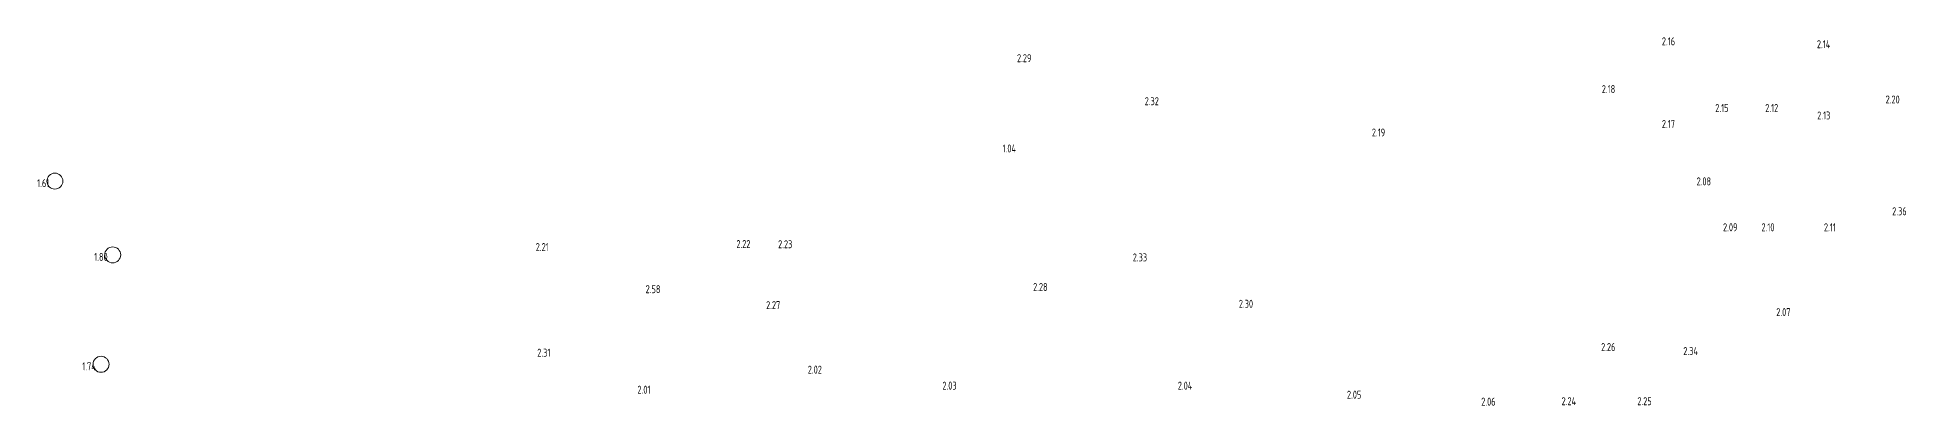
# Model space of a CAD drawing. Header units: millimetres. Extents: x -269418 to 201924, y -5890 to 98643.
# Drawn here: x -151458 to -34694, y 75610 to 98640 of the extents above; entities that cross this region are included whole.
import ezdxf

# ---------------------------------------------------------------- set-up
doc = ezdxf.new("R2010")
doc.units = ezdxf.units.MM
doc.layers.add('A-AREA-IDEN', color=7, linetype='Continuous', lineweight=9)
doc.styles.add('СПДС', font='ГОСТ тип А.ttf', dxfattribs={"width": 0.9})

# ---------------------------------------------------------------- blocks, each defined once
blk = doc.blocks.new('Марка_Помещения - Номер-25198446-Объем проектирования 1 этажа')
at = {"layer": 'A-AREA-IDEN'}
for start, end in [(360, 180), (180, 360)]:
    blk.add_arc((0, 0), 2.5, start, end, dxfattribs=at)

msp = doc.modelspace()

# ---------------------------------------------------------------- block references
at = {"layer": 'A-AREA-IDEN', "xscale": 199.9999999999999, "yscale": 199.9999999999999, "zscale": 199.9999999999999}
for p in [(-150364.5, 89648), (-146749.9, 85039.2), (-147479.2, 78195)]:
    msp.add_blockref('Марка_Помещения - Номер-25198446-Объем проектирования 1 этажа', p, dxfattribs=at)

# ---------------------------------------------------------------- texts
at = {"layer": 'A-AREA-IDEN', "char_height": 500, "attachment_point": 1, "style": 'СПДС'}
for s, insert, width in [('2.16', (-49928.1, 98640.4), 1212.151), ('2.14', (-40239.6, 98461), 1255.443), ('2.29', (-90231.9, 97588), 1327.594), ('2.32', (-82252.8, 94896.3), 1327.594), ('2.18', (-53681.9, 95654.1), 1212.151), ('2.20', (-35944.8, 95004), 1327.594), ('2.17', (-49928.1, 93473.4), 1212.151), ('2.15', (-46588.6, 94473.4), 1212.151), ('2.12', (-43467.5, 94473.4), 1212.151), ('2.13', (-40221.6, 94004), 1212.151), ('2.19', (-68053.3, 92940.9), 1212.151), ('1.04', (-91130.8, 91940.9), 1255.443), ('1.61', (-151470.6, 89771.1), 1096.708), ('2.08', (-47759.9, 89884.1), 1327.594), ('2.36', (-35532.3, 88012.8), 1327.594), ('2.09', (-46105.7, 87012.8), 1327.594), ('2.10', (-43703.2, 87012.8), 1212.151), ('2.11', (-39799.3, 87012.8), 1096.708), ('2.21', (-120311.2, 85776.4), 1212.151), ('2.22', (-107770, 85965.2), 1327.594), ('2.23', (-105163.1, 85954.2), 1327.594), ('1.80', (-147903.7, 85162.3), 1212.151), ('2.33', (-82996.8, 85129.6), 1327.594), ('2.58', (-113442.2, 83144), 1327.594), ('2.28', (-89225.5, 83280), 1327.594), ('2.27', (-105914.3, 82144), 1327.594), ('2.30', (-76366.2, 82230.1), 1327.594), ('2.07', (-42780.1, 81706.9), 1327.594), ('2.26', (-53725.6, 79524.5), 1327.594), ('1.74', (-148651, 78318.1), 1255.443), ('2.31', (-120213.7, 79171.4), 1212.151), ('2.34', (-48587.7, 79272.5), 1370.886), ('2.02', (-103307.2, 78110.3), 1327.594), ('2.03', (-94893.9, 77110.3), 1327.594), ('2.04', (-80181.6, 77110.3), 1370.886), ('2.01', (-113953, 76858), 1212.151), ('2.05', (-69610.9, 76544.8), 1327.594), ('2.06', (-61217.8, 76110.3), 1327.594), ('2.24', (-56195.3, 76138.6), 1370.886), ('2.25', (-51460.1, 76138.6), 1327.594)]:
    msp.add_mtext(s, dxfattribs=dict(at, insert=insert, width=width))

doc.saveas('drawing.dxf')
